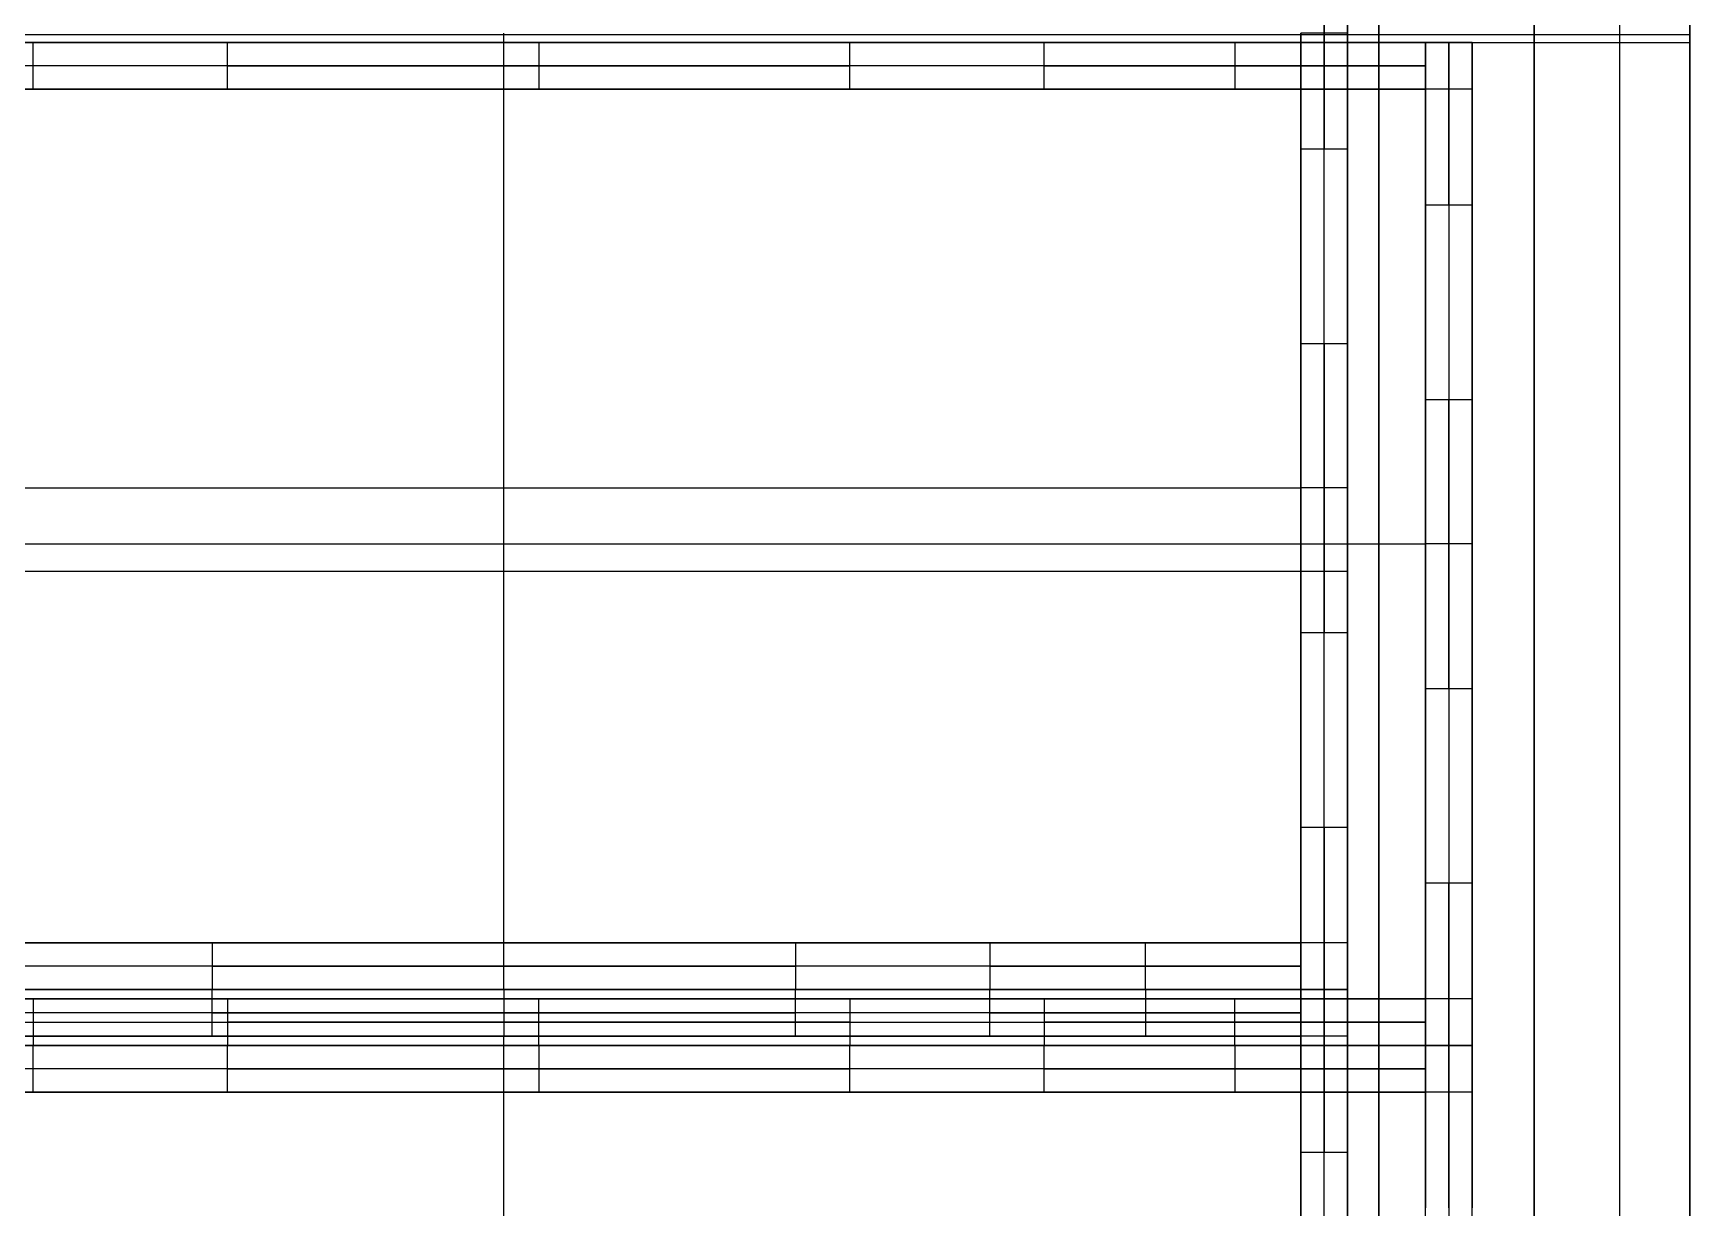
# Model space of a CAD drawing. Header units: millimetres. Extents: x 54 to 2208, y -253 to 13074.
# Drawn here: x 343 to 556, y 93.2 to 244.2 of the extents above; entities that cross this region are included whole.
import ezdxf

# ---------------------------------------------------------------- set-up
doc = ezdxf.new("R2010")
doc.units = ezdxf.units.MM
doc.header["$MEASUREMENT"] = 0
for name, color, linetype, true_color in [('Default', 178, 'Continuous', 0x000000), ('Drawers', 1, 'Continuous', 0xff0000), ('Hanging stuff', 5, 'Continuous', 0x0000ff), ('Little drawers', 15, 'Continuous', 0xa43730)]:
    doc.layers.add(name, color=color, linetype=linetype, true_color=true_color)

msp = doc.modelspace()

# ---------------------------------------------------------------- linework, layer by layer
at = {"layer": 'Default'}
for p, q in [((556, -56), (556, 544)), ((556, -56, 15), (556, 544, 15)), ((556, 544, 7.5), (556, -56, 7.5)), ((556, -56, 900), (556, 544, 900)), ((556, -56, 915), (556, 544, 915)), ((556, 544, 907.5), (556, -56, 907.5)), ((547, -41, 289), (547, 529, 289)), ((547, -41, 304), (547, 529, 304)), ((547, -41, 601), (547, 529, 601)), ((547, -41, 616), (547, 529, 616)), ((536, -42, 601), (536, 528, 601)), ((536, 528, 608.5), (536, -42, 608.5)), ((536, -42, 601), (536, 528, 601)), ((516, -22, 631), (516, 508, 631)), ((516, 508, 616), (516, -22, 616)), ((516, 508, 623.5), (516, -22, 623.5)), ((536, 508, 616), (536, -42, 616)), ((536, 508, 631), (536, -42, 631)), ((536, -42, 623.5), (536, 508, 623.5)), ((536, 508, 15), (536, -22, 15)), ((536, -22, 30), (536, 508, 30)), ((536, 508, 22.5), (536, -22, 22.5)), ((536, 508, 304), (536, -22, 304)), ((536, -22, 319), (536, 508, 319)), ((536, 508, 311.5), (536, -22, 311.5)), ((556, 508, 15), (556, -42, 15)), ((556, 508, 30), (556, -42, 30)), ((556, -42, 22.5), (556, 508, 22.5)), ((556, 508, 304), (556, -42, 304)), ((556, 508, 319), (556, -42, 319)), ((556, -42, 311.5), (556, 508, 311.5)), ((54, 243, 601), (536, 243, 601)), ((54, 243, 601), (536, 243, 601)), ((56, 244), (556, 244)), ((56, 244, 15), (556, 244, 15)), ((56, 244, 900), (556, 244, 900)), ((56, 244, 915), (556, 244, 915)), ((74, 243, 616), (516, 243, 616)), ((516, 243, 616), (516, 243, 631)), ((516, 243, 631), (536, 243, 631)), ((536, 243, 601), (536, 243, 616)), ((536, 243, 15), (556, 243, 15)), ((536, 243, 15), (536, 243, 30)), ((536, 243, 30), (556, 243, 30)), ((536, 243, 304), (556, 243, 304)), ((536, 243, 304), (536, 243, 319)), ((536, 243, 319), (556, 243, 319)), ((556, 244), (556, 244, 15)), ((556, 244, 900), (556, 244, 915)), ((536, 233, 616), (536, 233, 631)), ((556, 233, 15), (556, 233, 30)), ((556, 233, 304), (556, 233, 319)), ((512, 175, 905), (107, 175, 905)), ((512, 175, 915), (107, 175, 915)), ((512, 175, 910), (107, 175, 910)), ((512, 4, 905), (512, 175, 905)), ((512, 175, 905), (512, 175, 915)), ((512, 4, 915), (512, 175, 915)), ((512, 4, 910), (512, 175, 910))]:
    msp.add_line(p, q, dxfattribs=at)
for points in [[(56, 544), (56, -56), (556, -56), (556, 544)], [(56, 544), (56, -56), (556, -56), (556, 544)], [(54, -42), (536, -42), (536, 528), (54, 528)]]:
    msp.add_lwpolyline(points, close=True, dxfattribs=at)
at = {"layer": 'Default', "extrusion": (1, 0, 0)}
msp.add_lwpolyline([(544, 900), (544, 0), (-56, 0), (-56, 900)], dxfattribs=at)
at = {"layer": 'Drawers'}
for p, q in [((94, 243, 353.41), (528, 243, 353.41)), ((94, 243, 64.41), (528, 243, 64.41)), ((100, 243, 402.81), (522, 243, 402.81)), ((100, 243, 113.81), (522, 243, 113.81)), ((343, 243, 304), (281, 243, 304)), ((343, 243, 15), (281, 243, 15)), ((343, 243, 304), (368, 243, 304)), ((343, 237, 304), (343, 243, 304)), ((343, 243, 310), (343, 243, 304)), ((368, 243, 310), (343, 243, 310)), ((368, 243, 307), (343, 243, 307)), ((343, 243, 15), (368, 243, 15)), ((343, 237, 15), (343, 243, 15)), ((343, 243, 21), (343, 243, 15)), ((368, 243, 21), (343, 243, 21)), ((368, 243, 18), (343, 243, 18)), ((355.5, 243, 304), (355.5, 243, 310)), ((355.5, 243, 15), (355.5, 243, 21)), ((368, 237, 304), (368, 243, 304)), ((368, 243, 304), (368, 243, 310)), ((448, 243, 304), (368, 243, 304)), ((368, 237, 15), (368, 243, 15)), ((368, 243, 15), (368, 243, 21)), ((448, 243, 15), (368, 243, 15)), ((408, 243, 304), (408, 237, 304)), ((408, 243, 15), (408, 237, 15)), ((448, 243, 304), (473, 243, 304)), ((448, 237, 304), (448, 243, 304)), ((448, 243, 310), (448, 243, 304)), ((473, 243, 310), (448, 243, 310)), ((473, 243, 307), (448, 243, 307)), ((448, 243, 15), (473, 243, 15)), ((448, 237, 15), (448, 243, 15)), ((448, 243, 21), (448, 243, 15)), ((473, 243, 21), (448, 243, 21)), ((473, 243, 18), (448, 243, 18)), ((460.5, 243, 304), (460.5, 243, 310)), ((460.5, 243, 15), (460.5, 243, 21)), ((473, 237, 304), (473, 243, 304)), ((473, 243, 304), (473, 243, 310)), ((522, 243, 304), (473, 243, 304)), ((473, 237, 15), (473, 243, 15)), ((473, 243, 15), (473, 243, 21)), ((522, 243, 15), (473, 243, 15)), ((497.5, 243, 304), (497.5, 237, 304)), ((497.5, 243, 15), (497.5, 237, 15)), ((522, 243, 310), (522, 243, 304)), ((522, 243, 343.91), (522, 243, 310)), ((522, 243, 343.91), (528, 243, 343.91)), ((522, 243, 368.91), (528, 243, 368.91)), ((522, 243, 402.81), (522, 243, 368.91)), ((522, 243, 304), (522, 237, 304)), ((522, 237, 402.81), (522, 243, 402.81)), ((528, 243, 402.81), (522, 243, 402.81)), ((522, 243, 304), (528, 243, 304)), ((528, 243, 385.86), (522, 243, 385.86)), ((528, 243, 310), (522, 243, 310)), ((522, 243, 21), (522, 243, 15)), ((522, 243, 54.91), (522, 243, 21)), ((522, 243, 54.91), (528, 243, 54.91)), ((522, 243, 79.91), (528, 243, 79.91)), ((522, 243, 113.81), (522, 243, 79.91)), ((522, 243, 15), (522, 237, 15)), ((522, 237, 113.81), (522, 243, 113.81)), ((528, 243, 113.81), (522, 243, 113.81)), ((522, 243, 15), (528, 243, 15)), ((528, 243, 96.86), (522, 243, 96.86)), ((528, 243, 21), (522, 243, 21)), ((525, 243, 368.91), (525, 243, 402.81)), ((525, 243, 304), (525, 243, 343.91)), ((525, 222.12, 304), (525, 243, 304)), ((525, 243, 402.81), (525, 114.09, 402.81)), ((525, 243, 79.91), (525, 243, 113.81)), ((525, 243, 15), (525, 243, 54.91)), ((525, 222.12, 15), (525, 243, 15)), ((525, 243, 113.81), (525, 114.09, 113.81)), ((528, 243, 368.91), (528, 243, 343.91)), ((528, 243, 368.91), (528, 237, 368.91)), ((528, 237, 343.91), (528, 243, 343.91)), ((528, 243, 402.81), (528, 243, 368.91)), ((528, 114.09, 402.81), (528, 243, 402.81)), ((528, 243, 304), (528, 222.12, 304)), ((528, 243, 343.91), (528, 243, 304)), ((528, 243, 356.41), (528, 237, 356.41)), ((528, 243, 79.91), (528, 243, 54.91)), ((528, 243, 79.91), (528, 237, 79.91)), ((528, 237, 54.91), (528, 243, 54.91)), ((528, 243, 113.81), (528, 243, 79.91)), ((528, 114.09, 113.81), (528, 243, 113.81)), ((528, 243, 15), (528, 222.12, 15)), ((528, 243, 54.91), (528, 243, 15)), ((528, 243, 67.41), (528, 237, 67.41)), ((522, 240, 402.81), (100, 240, 402.81)), ((522, 240, 113.81), (100, 240, 113.81)), ((368, 240, 304), (448, 240, 304)), ((368, 240, 15), (448, 240, 15)), ((473, 240, 304), (522, 240, 304)), ((473, 240, 15), (522, 240, 15)), ((528, 240, 343.91), (528, 240, 368.91)), ((528, 240, 54.91), (528, 240, 79.91)), ((100, 237, 402.81), (522, 237, 402.81)), ((100, 237, 353.41), (522, 237, 353.41)), ((100, 237, 113.81), (522, 237, 113.81)), ((100, 237, 64.41), (522, 237, 64.41)), ((343, 237, 304), (281, 237, 304)), ((281, 237, 310), (343, 237, 310)), ((343, 237, 15), (281, 237, 15)), ((281, 237, 21), (343, 237, 21)), ((368, 237, 310), (343, 237, 310)), ((368, 237, 21), (343, 237, 21)), ((448, 237, 304), (368, 237, 304)), ((368, 237, 310), (448, 237, 310)), ((448, 237, 15), (368, 237, 15)), ((368, 237, 21), (448, 237, 21)), ((473, 237, 310), (448, 237, 310)), ((473, 237, 21), (448, 237, 21)), ((522, 237, 304), (473, 237, 304)), ((473, 237, 310), (522, 237, 310)), ((522, 237, 15), (473, 237, 15)), ((473, 237, 21), (522, 237, 21)), ((522, 237, 304), (522, 222.12, 304)), ((522, 237, 310), (522, 222.12, 310)), ((522, 237, 402.81), (522, 237, 368.91)), ((522, 237, 343.91), (522, 237, 310)), ((522, 120.09, 402.81), (522, 237, 402.81)), ((522, 237, 368.91), (522, 237, 343.91)), ((528, 237, 304), (522, 237, 304)), ((522, 120.09, 353.41), (522, 237, 353.41)), ((522, 237, 15), (522, 222.12, 15)), ((522, 237, 21), (522, 222.12, 21)), ((522, 237, 113.81), (522, 237, 79.91)), ((522, 237, 54.91), (522, 237, 21)), ((522, 120.09, 113.81), (522, 237, 113.81)), ((522, 237, 79.91), (522, 237, 54.91)), ((528, 237, 15), (522, 237, 15)), ((522, 120.09, 64.41), (522, 237, 64.41)), ((528, 237, 368.91), (528, 237, 343.91)), ((528, 120.09, 353.41), (528, 237, 353.41)), ((528, 237, 79.91), (528, 237, 54.91)), ((528, 120.09, 64.41), (528, 237, 64.41)), ((522, 222.12, 304), (528, 222.12, 304)), ((522, 222.12, 310), (522, 197.12, 310)), ((522, 222.12, 15), (528, 222.12, 15)), ((522, 222.12, 21), (522, 197.12, 21)), ((528, 222.12, 304), (528, 197.12, 304)), ((528, 222.12, 304), (528, 222.12, 310)), ((528, 222.12, 310), (528, 197.12, 310)), ((528, 197.12, 307), (528, 222.12, 307)), ((528, 222.12, 15), (528, 197.12, 15)), ((528, 222.12, 15), (528, 222.12, 21)), ((528, 222.12, 21), (528, 197.12, 21)), ((528, 197.12, 18), (528, 222.12, 18)), ((528, 209.62, 304), (528, 209.62, 310)), ((528, 209.62, 15), (528, 209.62, 21)), ((522, 197.12, 304), (522, 159.97, 304)), ((522, 197.12, 304), (528, 197.12, 304)), ((522, 197.12, 310), (522, 159.97, 310)), ((522, 197.12, 15), (522, 159.97, 15)), ((522, 197.12, 15), (528, 197.12, 15)), ((522, 197.12, 21), (522, 159.97, 21)), ((525, 159.97, 304), (525, 197.12, 304)), ((525, 159.97, 15), (525, 197.12, 15)), ((528, 197.12, 310), (528, 197.12, 304)), ((528, 197.12, 304), (528, 159.97, 304)), ((528, 197.12, 21), (528, 197.12, 15)), ((528, 197.12, 15), (528, 159.97, 15)), ((100, 178.55, 304), (522, 178.55, 304)), ((100, 178.55, 310), (522, 178.55, 310)), ((100, 178.55, 15), (522, 178.55, 15)), ((100, 178.55, 21), (522, 178.55, 21)), ((528, 178.55, 304), (522, 178.55, 304)), ((528, 178.55, 402.81), (522, 178.55, 402.81)), ((522, 178.55, 310), (522, 178.55, 402.81)), ((528, 178.55, 15), (522, 178.55, 15)), ((528, 178.55, 113.81), (522, 178.55, 113.81)), ((522, 178.55, 21), (522, 178.55, 113.81)), ((528, 178.55, 304), (528, 178.55, 402.81)), ((528, 178.55, 15), (528, 178.55, 113.81)), ((522, 159.97, 304), (528, 159.97, 304)), ((522, 159.97, 310), (522, 134.97, 310)), ((522, 159.97, 15), (528, 159.97, 15)), ((522, 159.97, 21), (522, 134.97, 21)), ((528, 159.97, 304), (528, 134.97, 304)), ((528, 159.97, 304), (528, 159.97, 310)), ((528, 159.97, 310), (528, 134.97, 310)), ((528, 134.97, 307), (528, 159.97, 307)), ((528, 159.97, 15), (528, 134.97, 15)), ((528, 159.97, 15), (528, 159.97, 21)), ((528, 159.97, 21), (528, 134.97, 21)), ((528, 134.97, 18), (528, 159.97, 18)), ((528, 147.47, 304), (528, 147.47, 310)), ((528, 147.47, 15), (528, 147.47, 21)), ((522, 134.97, 304), (522, 120.09, 304)), ((522, 134.97, 304), (528, 134.97, 304)), ((522, 134.97, 310), (522, 120.09, 310)), ((522, 134.97, 15), (522, 120.09, 15)), ((522, 134.97, 15), (528, 134.97, 15)), ((522, 134.97, 21), (522, 120.09, 21)), ((525, 114.09, 304), (525, 134.97, 304)), ((525, 114.09, 15), (525, 134.97, 15)), ((528, 134.97, 310), (528, 134.97, 304)), ((528, 134.97, 304), (528, 114.09, 304)), ((528, 134.97, 21), (528, 134.97, 15)), ((528, 134.97, 15), (528, 114.09, 15)), ((522, 120.09, 402.81), (100, 120.09, 402.81)), ((100, 120.09, 353.41), (522, 120.09, 353.41)), ((522, 120.09, 113.81), (100, 120.09, 113.81)), ((100, 120.09, 64.41), (522, 120.09, 64.41)), ((281, 120.09, 304), (343, 120.09, 304)), ((343, 120.09, 310), (281, 120.09, 310)), ((281, 120.09, 15), (343, 120.09, 15)), ((343, 120.09, 21), (281, 120.09, 21)), ((343, 120.09, 304), (343, 114.09, 304)), ((343, 120.09, 310), (368, 120.09, 310)), ((343, 120.09, 15), (343, 114.09, 15)), ((343, 120.09, 21), (368, 120.09, 21)), ((368, 120.09, 304), (368, 114.09, 304)), ((368, 120.09, 304), (448, 120.09, 304)), ((448, 120.09, 310), (368, 120.09, 310)), ((368, 120.09, 15), (368, 114.09, 15)), ((368, 120.09, 15), (448, 120.09, 15)), ((448, 120.09, 21), (368, 120.09, 21)), ((408, 114.09, 304), (408, 120.09, 304)), ((408, 114.09, 15), (408, 120.09, 15)), ((448, 120.09, 304), (448, 114.09, 304)), ((448, 120.09, 310), (473, 120.09, 310)), ((448, 120.09, 15), (448, 114.09, 15)), ((448, 120.09, 21), (473, 120.09, 21)), ((473, 120.09, 304), (473, 114.09, 304)), ((473, 120.09, 304), (522, 120.09, 304)), ((522, 120.09, 310), (473, 120.09, 310)), ((473, 120.09, 15), (473, 114.09, 15)), ((473, 120.09, 15), (522, 120.09, 15)), ((522, 120.09, 21), (473, 120.09, 21)), ((497.5, 114.09, 304), (497.5, 120.09, 304)), ((497.5, 114.09, 15), (497.5, 120.09, 15)), ((522, 120.09, 304), (522, 114.09, 304)), ((522, 120.09, 368.91), (522, 120.09, 402.81)), ((522, 114.09, 402.81), (522, 120.09, 402.81)), ((522, 120.09, 343.91), (522, 120.09, 368.91)), ((522, 120.09, 310), (522, 120.09, 343.91)), ((528, 120.09, 304), (522, 120.09, 304)), ((522, 120.09, 15), (522, 114.09, 15)), ((522, 120.09, 79.91), (522, 120.09, 113.81)), ((522, 114.09, 113.81), (522, 120.09, 113.81)), ((522, 120.09, 54.91), (522, 120.09, 79.91)), ((522, 120.09, 21), (522, 120.09, 54.91)), ((528, 120.09, 15), (522, 120.09, 15)), ((528, 114.09, 343.91), (528, 120.09, 343.91)), ((528, 120.09, 343.91), (528, 120.09, 368.91)), ((528, 120.09, 368.91), (528, 114.09, 368.91)), ((528, 114.09, 356.41), (528, 120.09, 356.41)), ((528, 114.09, 54.91), (528, 120.09, 54.91)), ((528, 120.09, 54.91), (528, 120.09, 79.91)), ((528, 120.09, 79.91), (528, 114.09, 79.91)), ((528, 114.09, 67.41), (528, 120.09, 67.41)), ((100, 117.09, 402.81), (522, 117.09, 402.81)), ((100, 117.09, 113.81), (522, 117.09, 113.81)), ((448, 117.09, 304), (368, 117.09, 304)), ((448, 117.09, 15), (368, 117.09, 15)), ((522, 117.09, 304), (473, 117.09, 304)), ((522, 117.09, 15), (473, 117.09, 15)), ((528, 117.09, 368.91), (528, 117.09, 343.91)), ((528, 117.09, 79.91), (528, 117.09, 54.91)), ((94, 114.09, 353.41), (528, 114.09, 353.41)), ((94, 114.09, 64.41), (528, 114.09, 64.41)), ((94, 114.09, 64.41), (528, 114.09, 64.41)), ((94, 114.09, 353.41), (528, 114.09, 353.41)), ((522, 114.09, 402.81), (100, 114.09, 402.81)), ((100, 114.09, 113.81), (522, 114.09, 113.81)), ((522, 114.09, 113.81), (100, 114.09, 113.81)), ((100, 114.09, 402.81), (522, 114.09, 402.81)), ((281, 114.09, 304), (343, 114.09, 304)), ((343, 114.09, 15), (281, 114.09, 15)), ((281, 114.09, 15), (343, 114.09, 15)), ((343, 114.09, 304), (281, 114.09, 304)), ((368, 114.09, 304), (343, 114.09, 304)), ((343, 114.09, 310), (368, 114.09, 310)), ((343, 114.09, 304), (343, 114.09, 310)), ((343, 114.09, 307), (368, 114.09, 307)), ((343, 114.09, 15), (368, 114.09, 15)), ((343, 108.09, 15), (343, 114.09, 15)), ((343, 114.09, 21), (343, 114.09, 15)), ((368, 114.09, 21), (343, 114.09, 21)), ((368, 114.09, 18), (343, 114.09, 18)), ((368, 114.09, 15), (343, 114.09, 15)), ((343, 114.09, 21), (368, 114.09, 21)), ((343, 114.09, 15), (343, 114.09, 21)), ((343, 114.09, 18), (368, 114.09, 18)), ((343, 114.09, 304), (368, 114.09, 304)), ((343, 108.09, 304), (343, 114.09, 304)), ((343, 114.09, 310), (343, 114.09, 304)), ((368, 114.09, 310), (343, 114.09, 310)), ((368, 114.09, 307), (343, 114.09, 307)), ((355.5, 114.09, 304), (355.5, 114.09, 310)), ((355.5, 114.09, 15), (355.5, 114.09, 21)), ((355.5, 114.09, 15), (355.5, 114.09, 21)), ((355.5, 114.09, 304), (355.5, 114.09, 310)), ((368, 114.09, 310), (368, 114.09, 304)), ((368, 114.09, 304), (448, 114.09, 304)), ((368, 108.09, 15), (368, 114.09, 15)), ((368, 114.09, 15), (368, 114.09, 21)), ((448, 114.09, 15), (368, 114.09, 15)), ((368, 114.09, 21), (368, 114.09, 15)), ((368, 114.09, 15), (448, 114.09, 15)), ((368, 108.09, 304), (368, 114.09, 304)), ((368, 114.09, 304), (368, 114.09, 310)), ((448, 114.09, 304), (368, 114.09, 304)), ((408, 114.09, 15), (408, 108.09, 15)), ((408, 114.09, 304), (408, 108.09, 304)), ((473, 114.09, 304), (448, 114.09, 304)), ((448, 114.09, 310), (473, 114.09, 310)), ((448, 114.09, 304), (448, 114.09, 310)), ((448, 114.09, 307), (473, 114.09, 307)), ((448, 114.09, 15), (473, 114.09, 15)), ((448, 108.09, 15), (448, 114.09, 15)), ((448, 114.09, 21), (448, 114.09, 15)), ((473, 114.09, 21), (448, 114.09, 21)), ((473, 114.09, 18), (448, 114.09, 18)), ((473, 114.09, 15), (448, 114.09, 15)), ((448, 114.09, 21), (473, 114.09, 21)), ((448, 114.09, 15), (448, 114.09, 21)), ((448, 114.09, 18), (473, 114.09, 18)), ((448, 114.09, 304), (473, 114.09, 304)), ((448, 108.09, 304), (448, 114.09, 304)), ((448, 114.09, 310), (448, 114.09, 304)), ((473, 114.09, 310), (448, 114.09, 310)), ((473, 114.09, 307), (448, 114.09, 307)), ((460.5, 114.09, 304), (460.5, 114.09, 310)), ((460.5, 114.09, 15), (460.5, 114.09, 21)), ((460.5, 114.09, 15), (460.5, 114.09, 21)), ((460.5, 114.09, 304), (460.5, 114.09, 310)), ((473, 114.09, 310), (473, 114.09, 304)), ((473, 114.09, 304), (522, 114.09, 304)), ((473, 108.09, 15), (473, 114.09, 15)), ((473, 114.09, 15), (473, 114.09, 21)), ((522, 114.09, 15), (473, 114.09, 15)), ((473, 114.09, 21), (473, 114.09, 15)), ((473, 114.09, 15), (522, 114.09, 15)), ((473, 108.09, 304), (473, 114.09, 304)), ((473, 114.09, 304), (473, 114.09, 310)), ((522, 114.09, 304), (473, 114.09, 304)), ((497.5, 114.09, 15), (497.5, 108.09, 15)), ((497.5, 114.09, 304), (497.5, 108.09, 304)), ((522, 114.09, 368.91), (522, 114.09, 402.81)), ((522, 114.09, 368.91), (528, 114.09, 368.91)), ((522, 114.09, 343.91), (528, 114.09, 343.91)), ((522, 114.09, 304), (522, 114.09, 343.91)), ((522, 114.09, 304), (528, 114.09, 304)), ((522, 114.09, 402.81), (528, 114.09, 402.81)), ((528, 114.09, 310), (522, 114.09, 310)), ((528, 114.09, 385.86), (522, 114.09, 385.86)), ((522, 114.09, 21), (522, 114.09, 15)), ((522, 114.09, 54.91), (522, 114.09, 21)), ((522, 114.09, 54.91), (528, 114.09, 54.91)), ((522, 114.09, 79.91), (528, 114.09, 79.91)), ((522, 114.09, 113.81), (522, 114.09, 79.91)), ((522, 114.09, 15), (522, 108.09, 15)), ((522, 108.09, 113.81), (522, 114.09, 113.81)), ((528, 114.09, 113.81), (522, 114.09, 113.81)), ((522, 114.09, 15), (528, 114.09, 15)), ((528, 114.09, 96.86), (522, 114.09, 96.86)), ((528, 114.09, 21), (522, 114.09, 21)), ((522, 114.09, 79.91), (522, 114.09, 113.81)), ((522, 114.09, 79.91), (528, 114.09, 79.91)), ((522, 114.09, 54.91), (528, 114.09, 54.91)), ((522, 114.09, 15), (522, 114.09, 54.91)), ((522, 114.09, 15), (528, 114.09, 15)), ((522, 114.09, 113.81), (528, 114.09, 113.81)), ((528, 114.09, 21), (522, 114.09, 21)), ((528, 114.09, 96.86), (522, 114.09, 96.86)), ((522, 114.09, 310), (522, 114.09, 304)), ((522, 114.09, 343.91), (522, 114.09, 310)), ((522, 114.09, 343.91), (528, 114.09, 343.91)), ((522, 114.09, 368.91), (528, 114.09, 368.91)), ((522, 114.09, 402.81), (522, 114.09, 368.91)), ((522, 114.09, 304), (522, 108.09, 304)), ((522, 108.09, 402.81), (522, 114.09, 402.81)), ((528, 114.09, 402.81), (522, 114.09, 402.81)), ((522, 114.09, 304), (528, 114.09, 304)), ((528, 114.09, 385.86), (522, 114.09, 385.86)), ((528, 114.09, 310), (522, 114.09, 310)), ((525, 114.09, 343.91), (525, 114.09, 304)), ((525, 114.09, 402.81), (525, 114.09, 368.91)), ((525, 114.09, 79.91), (525, 114.09, 113.81)), ((525, 114.09, 15), (525, 114.09, 54.91)), ((525, 93.21, 15), (525, 114.09, 15)), ((525, 114.09, 113.81), (525, -14.82, 113.81)), ((525, 114.09, 54.91), (525, 114.09, 15)), ((525, 114.09, 113.81), (525, 114.09, 79.91)), ((525, 114.09, 368.91), (525, 114.09, 402.81)), ((525, 114.09, 304), (525, 114.09, 343.91)), ((525, 93.21, 304), (525, 114.09, 304)), ((525, 114.09, 402.81), (525, -14.82, 402.81)), ((528, 114.09, 343.91), (528, 114.09, 368.91)), ((528, 114.09, 368.91), (528, 114.09, 402.81)), ((528, 114.09, 304), (528, 114.09, 343.91)), ((528, 114.09, 79.91), (528, 114.09, 54.91)), ((528, 114.09, 79.91), (528, 108.09, 79.91)), ((528, 108.09, 54.91), (528, 114.09, 54.91)), ((528, 114.09, 113.81), (528, 114.09, 79.91)), ((528, -14.82, 113.81), (528, 114.09, 113.81)), ((528, 114.09, 15), (528, 93.21, 15)), ((528, 114.09, 54.91), (528, 114.09, 15)), ((528, 114.09, 67.41), (528, 108.09, 67.41)), ((528, 114.09, 54.91), (528, 114.09, 79.91)), ((528, 114.09, 79.91), (528, 114.09, 113.81)), ((528, 114.09, 15), (528, 114.09, 54.91)), ((528, 114.09, 368.91), (528, 114.09, 343.91)), ((528, 114.09, 368.91), (528, 108.09, 368.91)), ((528, 108.09, 343.91), (528, 114.09, 343.91)), ((528, 114.09, 402.81), (528, 114.09, 368.91)), ((528, -14.82, 402.81), (528, 114.09, 402.81)), ((528, 114.09, 304), (528, 93.21, 304)), ((528, 114.09, 343.91), (528, 114.09, 304)), ((528, 114.09, 356.41), (528, 108.09, 356.41)), ((522, 111.09, 113.81), (100, 111.09, 113.81)), ((522, 111.09, 402.81), (100, 111.09, 402.81)), ((368, 111.09, 15), (448, 111.09, 15)), ((368, 111.09, 304), (448, 111.09, 304)), ((473, 111.09, 15), (522, 111.09, 15)), ((473, 111.09, 304), (522, 111.09, 304)), ((528, 111.09, 54.91), (528, 111.09, 79.91)), ((528, 111.09, 343.91), (528, 111.09, 368.91)), ((100, 108.09, 113.81), (522, 108.09, 113.81)), ((100, 108.09, 64.41), (522, 108.09, 64.41)), ((100, 108.09, 402.81), (522, 108.09, 402.81)), ((100, 108.09, 353.41), (522, 108.09, 353.41)), ((343, 108.09, 15), (281, 108.09, 15)), ((281, 108.09, 21), (343, 108.09, 21)), ((343, 108.09, 304), (281, 108.09, 304)), ((281, 108.09, 310), (343, 108.09, 310)), ((368, 108.09, 21), (343, 108.09, 21)), ((368, 108.09, 310), (343, 108.09, 310)), ((448, 108.09, 15), (368, 108.09, 15)), ((368, 108.09, 21), (448, 108.09, 21)), ((448, 108.09, 304), (368, 108.09, 304)), ((368, 108.09, 310), (448, 108.09, 310)), ((473, 108.09, 21), (448, 108.09, 21)), ((473, 108.09, 310), (448, 108.09, 310)), ((522, 108.09, 15), (473, 108.09, 15)), ((473, 108.09, 21), (522, 108.09, 21)), ((522, 108.09, 304), (473, 108.09, 304)), ((473, 108.09, 310), (522, 108.09, 310)), ((522, 108.09, 15), (522, 93.21, 15)), ((522, 108.09, 21), (522, 93.21, 21)), ((522, 108.09, 113.81), (522, 108.09, 79.91)), ((522, 108.09, 54.91), (522, 108.09, 21)), ((522, -8.82, 113.81), (522, 108.09, 113.81)), ((522, 108.09, 79.91), (522, 108.09, 54.91)), ((528, 108.09, 15), (522, 108.09, 15)), ((522, -8.82, 64.41), (522, 108.09, 64.41)), ((522, 108.09, 304), (522, 93.21, 304)), ((522, 108.09, 310), (522, 93.21, 310)), ((522, 108.09, 402.81), (522, 108.09, 368.91)), ((522, 108.09, 343.91), (522, 108.09, 310)), ((522, -8.82, 402.81), (522, 108.09, 402.81)), ((522, 108.09, 368.91), (522, 108.09, 343.91)), ((528, 108.09, 304), (522, 108.09, 304)), ((522, -8.82, 353.41), (522, 108.09, 353.41)), ((528, 108.09, 79.91), (528, 108.09, 54.91)), ((528, -8.82, 64.41), (528, 108.09, 64.41)), ((528, 108.09, 368.91), (528, 108.09, 343.91)), ((528, -8.82, 353.41), (528, 108.09, 353.41))]:
    msp.add_line(p, q, dxfattribs=at)
at = {"layer": 'Hanging stuff'}
for p, q in [((556, 545, 900), (556, -56, 900)), ((536, 528, 900), (536, -41, 900))]:
    msp.add_line(p, q, dxfattribs=at)
at = {"layer": 'Little drawers'}
for p, q in [((509, 121.27, 699.81), (509, 250.18, 699.81)), ((509, 250.18, 601), (509, 229.3, 601)), ((512, 229.3, 601), (512, 250.18, 601)), ((512, 250.18, 699.81), (512, 121.27, 699.81)), ((403.5, 127.27, 607), (403.5, 244.18, 607)), ((506, 229.3, 601), (506, 244.18, 601)), ((506, 229.3, 607), (506, 244.18, 607)), ((506, 244.18, 699.81), (506, 127.27, 699.81)), ((512, 244.18, 601), (506, 244.18, 601)), ((506, 244.18, 650.41), (506, 127.27, 650.41)), ((512, 244.18, 650.41), (512, 127.27, 650.41)), ((506, 229.3, 601), (512, 229.3, 601)), ((506, 204.3, 607), (506, 229.3, 607)), ((512, 204.3, 601), (512, 229.3, 601)), ((512, 204.3, 607), (512, 229.3, 607)), ((512, 229.3, 607), (512, 229.3, 601)), ((512, 229.3, 604), (512, 204.3, 604)), ((512, 216.8, 601), (512, 216.8, 607)), ((506, 204.3, 601), (512, 204.3, 601)), ((506, 167.15, 601), (506, 204.3, 601)), ((506, 167.15, 607), (506, 204.3, 607)), ((509, 204.3, 601), (509, 167.15, 601)), ((512, 204.3, 601), (512, 204.3, 607)), ((512, 167.15, 601), (512, 204.3, 601)), ((301, 185.73, 607), (506, 185.73, 607)), ((512, 185.73, 699.81), (506, 185.73, 699.81)), ((512, 185.73, 601), (506, 185.73, 601)), ((506, 185.73, 607), (506, 185.73, 699.81)), ((512, 185.73, 601), (512, 185.73, 699.81)), ((506, 167.15, 601), (512, 167.15, 601)), ((506, 142.15, 607), (506, 167.15, 607)), ((512, 142.15, 601), (512, 167.15, 601)), ((512, 142.15, 607), (512, 167.15, 607)), ((512, 167.15, 607), (512, 167.15, 601)), ((512, 167.15, 604), (512, 142.15, 604)), ((512, 154.65, 601), (512, 154.65, 607)), ((506, 142.15, 601), (512, 142.15, 601)), ((506, 127.27, 601), (506, 142.15, 601)), ((506, 127.27, 607), (506, 142.15, 607)), ((509, 142.15, 601), (509, 121.27, 601)), ((512, 142.15, 601), (512, 142.15, 607)), ((512, 121.27, 601), (512, 142.15, 601)), ((301, 127.27, 699.81), (506, 127.27, 699.81)), ((301, 127.27, 650.41), (506, 127.27, 650.41)), ((366, 127.27, 607), (341, 127.27, 607)), ((441, 127.27, 601), (366, 127.27, 601)), ((366, 127.27, 601), (366, 121.27, 601)), ((366, 127.27, 607), (441, 127.27, 607)), ((403.5, 121.27, 601), (403.5, 127.27, 601)), ((403.5, 121.27, 699.81), (403.5, 127.27, 699.81)), ((403.5, 127.27, 699.81), (403.5, 127.27, 607)), ((441, 127.27, 601), (441, 121.27, 601)), ((466, 127.27, 607), (441, 127.27, 607)), ((506, 127.27, 601), (466, 127.27, 601)), ((466, 127.27, 601), (466, 121.27, 601)), ((466, 127.27, 607), (506, 127.27, 607)), ((486, 121.27, 601), (486, 127.27, 601)), ((506, 121.27, 601), (506, 127.27, 601)), ((506, 127.27, 699.81), (506, 121.27, 699.81)), ((506, 127.27, 699.81), (506, 127.27, 665.91)), ((506, 127.27, 640.91), (506, 127.27, 607)), ((506, 127.27, 665.91), (506, 127.27, 640.91)), ((512, 127.27, 601), (506, 127.27, 601)), ((512, 121.27, 665.91), (512, 127.27, 665.91)), ((512, 127.27, 665.91), (512, 127.27, 640.91)), ((512, 127.27, 640.91), (512, 121.27, 640.91)), ((512, 121.27, 653.41), (512, 127.27, 653.41)), ((506, 124.27, 699.81), (301, 124.27, 699.81)), ((366, 124.27, 601), (441, 124.27, 601)), ((466, 124.27, 601), (506, 124.27, 601)), ((512, 124.27, 640.91), (512, 124.27, 665.91)), ((295, 121.27, 650.41), (512, 121.27, 650.41)), ((295, 121.27, 650.41), (512, 121.27, 650.41)), ((301, 121.27, 699.81), (506, 121.27, 699.81)), ((301, 121.27, 699.81), (506, 121.27, 699.81)), ((366, 121.27, 601), (341, 121.27, 601)), ((366, 121.27, 607), (341, 121.27, 607)), ((341, 121.27, 604), (366, 121.27, 604)), ((341, 121.27, 601), (366, 121.27, 601)), ((366, 121.27, 607), (341, 121.27, 607)), ((366, 121.27, 604), (341, 121.27, 604)), ((353.5, 121.27, 601), (353.5, 121.27, 607)), ((353.5, 121.27, 601), (353.5, 121.27, 607)), ((366, 115.27, 601), (366, 121.27, 601)), ((366, 121.27, 601), (366, 121.27, 607)), ((441, 121.27, 601), (366, 121.27, 601)), ((366, 121.27, 601), (366, 121.27, 607)), ((441, 121.27, 601), (366, 121.27, 601)), ((403.5, 121.27, 699.81), (403.5, 121.27, 601)), ((403.5, 121.27, 601), (403.5, 115.27, 601)), ((403.5, 121.27, 699.81), (403.5, 115.27, 699.81)), ((403.5, 121.27, 699.81), (403.5, 121.27, 601)), ((441, 115.27, 601), (441, 121.27, 601)), ((466, 121.27, 601), (441, 121.27, 601)), ((466, 121.27, 607), (441, 121.27, 607)), ((441, 121.27, 607), (441, 121.27, 601)), ((441, 121.27, 604), (466, 121.27, 604)), ((441, 121.27, 601), (466, 121.27, 601)), ((441, 121.27, 607), (441, 121.27, 601)), ((466, 121.27, 607), (441, 121.27, 607)), ((466, 121.27, 604), (441, 121.27, 604)), ((453.5, 121.27, 601), (453.5, 121.27, 607)), ((453.5, 121.27, 601), (453.5, 121.27, 607)), ((466, 115.27, 601), (466, 121.27, 601)), ((466, 121.27, 601), (466, 121.27, 607)), ((506, 121.27, 601), (466, 121.27, 601)), ((466, 121.27, 601), (466, 121.27, 607)), ((506, 121.27, 601), (466, 121.27, 601)), ((486, 121.27, 601), (486, 115.27, 601)), ((506, 121.27, 601), (506, 121.27, 640.91)), ((506, 121.27, 640.91), (512, 121.27, 640.91)), ((506, 121.27, 665.91), (512, 121.27, 665.91)), ((506, 121.27, 665.91), (506, 121.27, 699.81)), ((506, 115.27, 601), (506, 121.27, 601)), ((506, 121.27, 699.81), (506, 115.27, 699.81)), ((512, 121.27, 601), (506, 121.27, 601)), ((506, 121.27, 699.81), (512, 121.27, 699.81)), ((512, 121.27, 607), (506, 121.27, 607)), ((512, 121.27, 682.86), (506, 121.27, 682.86)), ((506, 121.27, 640.91), (506, 121.27, 601)), ((506, 121.27, 640.91), (512, 121.27, 640.91)), ((506, 121.27, 665.91), (512, 121.27, 665.91)), ((506, 121.27, 699.81), (506, 121.27, 665.91)), ((506, 121.27, 699.81), (512, 121.27, 699.81)), ((506, 121.27, 601), (512, 121.27, 601)), ((512, 121.27, 682.86), (506, 121.27, 682.86)), ((512, 121.27, 607), (506, 121.27, 607)), ((509, 121.27, 640.91), (509, 121.27, 601)), ((509, 121.27, 699.81), (509, 121.27, 665.91)), ((509, -7.64, 699.81), (509, 121.27, 699.81)), ((509, 121.27, 601), (509, 100.39, 601)), ((509, 121.27, 665.91), (509, 121.27, 699.81)), ((509, 121.27, 601), (509, 121.27, 640.91)), ((512, 121.27, 665.91), (512, 121.27, 640.91)), ((512, 115.27, 665.91), (512, 121.27, 665.91)), ((512, 121.27, 640.91), (512, 115.27, 640.91)), ((512, 121.27, 601), (512, 121.27, 640.91)), ((512, 100.39, 601), (512, 121.27, 601)), ((512, 121.27, 699.81), (512, -7.64, 699.81)), ((512, 121.27, 665.91), (512, 121.27, 699.81)), ((512, 121.27, 653.41), (512, 115.27, 653.41)), ((512, 121.27, 665.91), (512, 121.27, 640.91)), ((512, 121.27, 640.91), (512, 121.27, 601)), ((512, 121.27, 699.81), (512, 121.27, 665.91)), ((506, 118.27, 699.81), (301, 118.27, 699.81)), ((366, 118.27, 601), (441, 118.27, 601)), ((466, 118.27, 601), (506, 118.27, 601)), ((512, 118.27, 640.91), (512, 118.27, 665.91)), ((301, 115.27, 699.81), (506, 115.27, 699.81)), ((301, 115.27, 650.41), (506, 115.27, 650.41)), ((366, 115.27, 607), (341, 115.27, 607)), ((441, 115.27, 601), (366, 115.27, 601)), ((441, 115.27, 607), (366, 115.27, 607)), ((403.5, 115.27, 699.81), (403.5, 115.27, 607)), ((403.5, -1.64, 607), (403.5, 115.27, 607)), ((466, 115.27, 607), (441, 115.27, 607)), ((506, 115.27, 601), (466, 115.27, 601)), ((506, 115.27, 607), (466, 115.27, 607)), ((506, 100.39, 601), (506, 115.27, 601)), ((506, 100.39, 607), (506, 115.27, 607)), ((506, 115.27, 699.81), (506, 115.27, 665.91)), ((506, 115.27, 640.91), (506, 115.27, 607)), ((506, 115.27, 640.91), (506, 115.27, 665.91)), ((506, 115.27, 699.81), (506, -1.64, 699.81)), ((512, 115.27, 601), (506, 115.27, 601)), ((506, 115.27, 650.41), (506, -1.64, 650.41)), ((512, 115.27, 640.91), (512, 115.27, 665.91)), ((512, 115.27, 650.41), (512, -1.64, 650.41)), ((506, 100.39, 601), (512, 100.39, 601)), ((506, 75.39, 607), (506, 100.39, 607)), ((512, 75.39, 601), (512, 100.39, 601)), ((512, 75.39, 607), (512, 100.39, 607)), ((512, 100.39, 607), (512, 100.39, 601)), ((512, 100.39, 604), (512, 75.39, 604))]:
    msp.add_line(p, q, dxfattribs=at)

doc.saveas('drawing.dxf')
